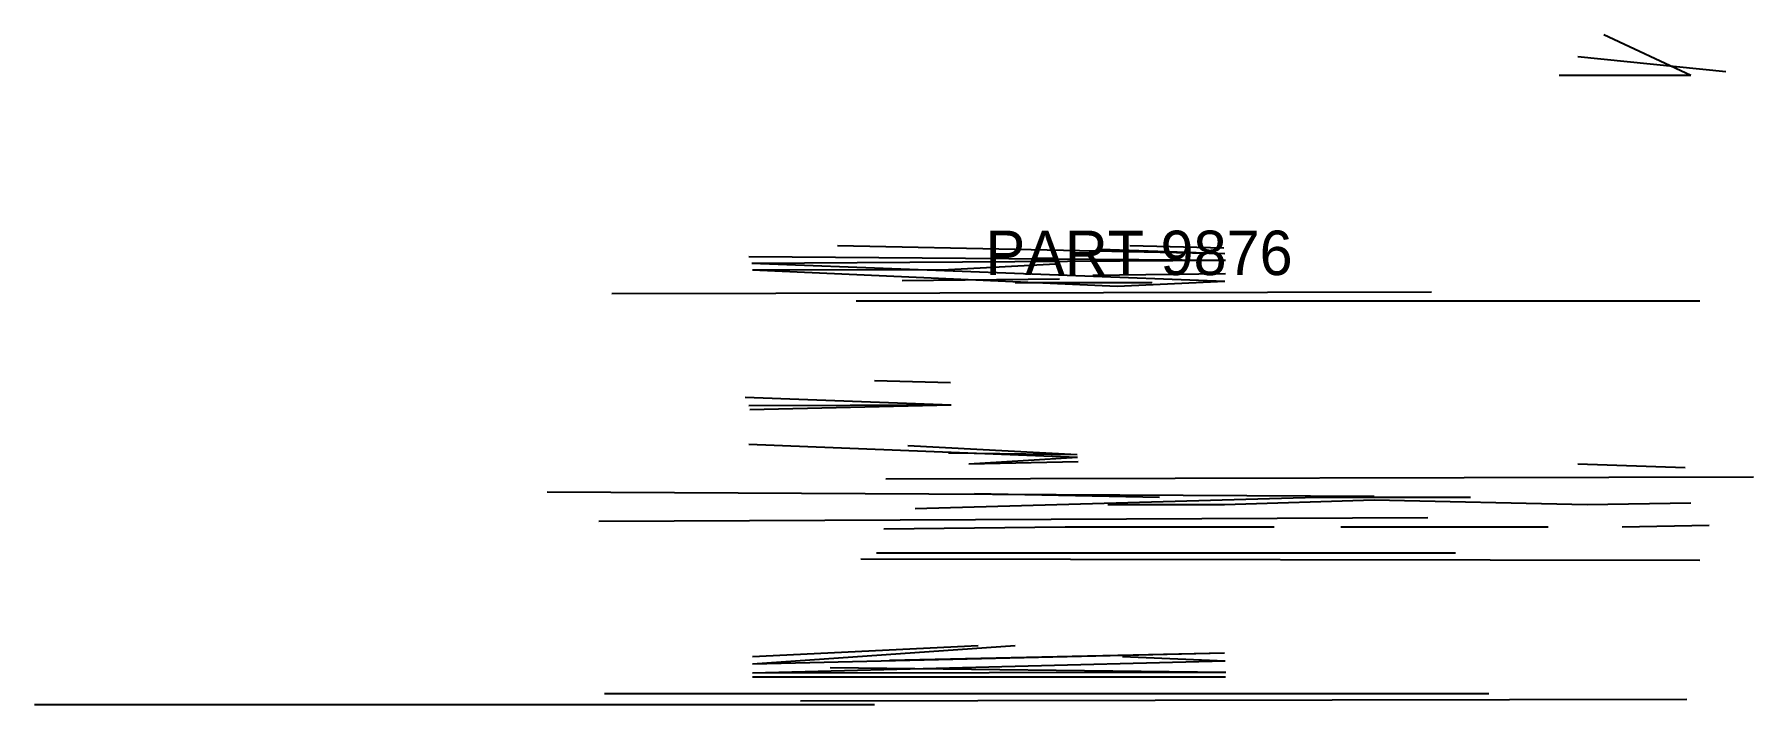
# Model space of a CAD drawing. Header units: millimetres. Extents: x 212 to 676, y 449 to 630.
import ezdxf

# ---------------------------------------------------------------- set-up
doc = ezdxf.new("R2010")
doc.units = ezdxf.units.MM
doc.layers.add('ANNOTATIONS', color=3, linetype='Continuous')
doc.layers.add('GEOMETRY', color=7, linetype='Continuous')

msp = doc.modelspace()

# ---------------------------------------------------------------- linework, layer by layer
at = {"layer": 'GEOMETRY'}
for p, q in [((636, 630), (659.5, 619)), ((629, 624), (669, 620)), ((624, 619), (659.5, 619)), ((429, 573), (533.6, 570.8)), ((500, 572), (533.6, 570.8)), ((508, 573), (533.33, 572.33)), ((405, 570), (533.8, 569)), ((405.8, 568.2), (533.8, 569)), ((405.8, 568.2), (533.67, 563.33)), ((459, 566.5), (488, 568)), ((406, 566.4), (459, 566.5)), ((406, 566.4), (504.5, 562)), ((446.5, 563.5), (489, 564)), ((477, 563), (514, 563)), ((498, 565), (533.8, 565.4)), ((504.5, 562), (533.67, 563.33)), ((368, 560), (589.5, 560.5)), ((434, 558), (662, 558)), ((439, 536.5), (459.5, 536)), ((404, 532), (459.67, 530)), ((405, 529.75), (459.67, 530)), ((405.33, 528.67), (459.67, 530)), ((405, 519.33), (493.8, 515.8)), ((448, 519), (493.75, 516.5)), ((459, 517), (493.75, 516.5)), ((464.5, 514), (493.8, 515.8)), ((464.5, 514), (494, 514.67)), ((629, 514), (658, 513)), ((350.5, 506.5), (574, 505.25)), ((442, 510), (676.5, 510.5)), ((450, 502), (558.5, 505)), ((466, 506), (516, 505)), ((502, 503), (533.5, 503)), ((533.5, 503), (574, 504.33)), ((558.5, 505), (600, 505)), ((574, 504.33), (631.5, 503)), ((631.5, 503), (659.5, 503.5)), ((364.5, 498.5), (588.5, 499.5)), ((641, 497), (664.5, 497.5)), ((441.5, 496.5), (490.5, 497)), ((490.5, 497), (547, 497)), ((565, 497), (621, 497)), ((435.33, 488.33), (662, 488)), ((439.5, 490), (596, 490)), ((406, 460), (477, 465)), ((406, 462), (467, 465)), ((406, 460), (533.5, 463)), ((406, 457.62), (533.71, 460.86)), ((443, 461), (533.5, 463)), ((506, 462), (533.71, 460.86)), ((406, 457.62), (533.88, 457.75)), ((406, 456.5), (533.83, 456.5)), ((427, 459), (533.88, 457.75)), ((366, 452), (605, 452)), ((212, 449), (439, 449)), ((419, 450), (658.5, 450.5))]:
    msp.add_line(p, q, dxfattribs=at)

# ---------------------------------------------------------------- texts
at = {"layer": 'ANNOTATIONS'}
msp.add_text('PART 9876', height=12, dxfattribs=at).set_placement((469, 565))

doc.saveas('drawing.dxf')
